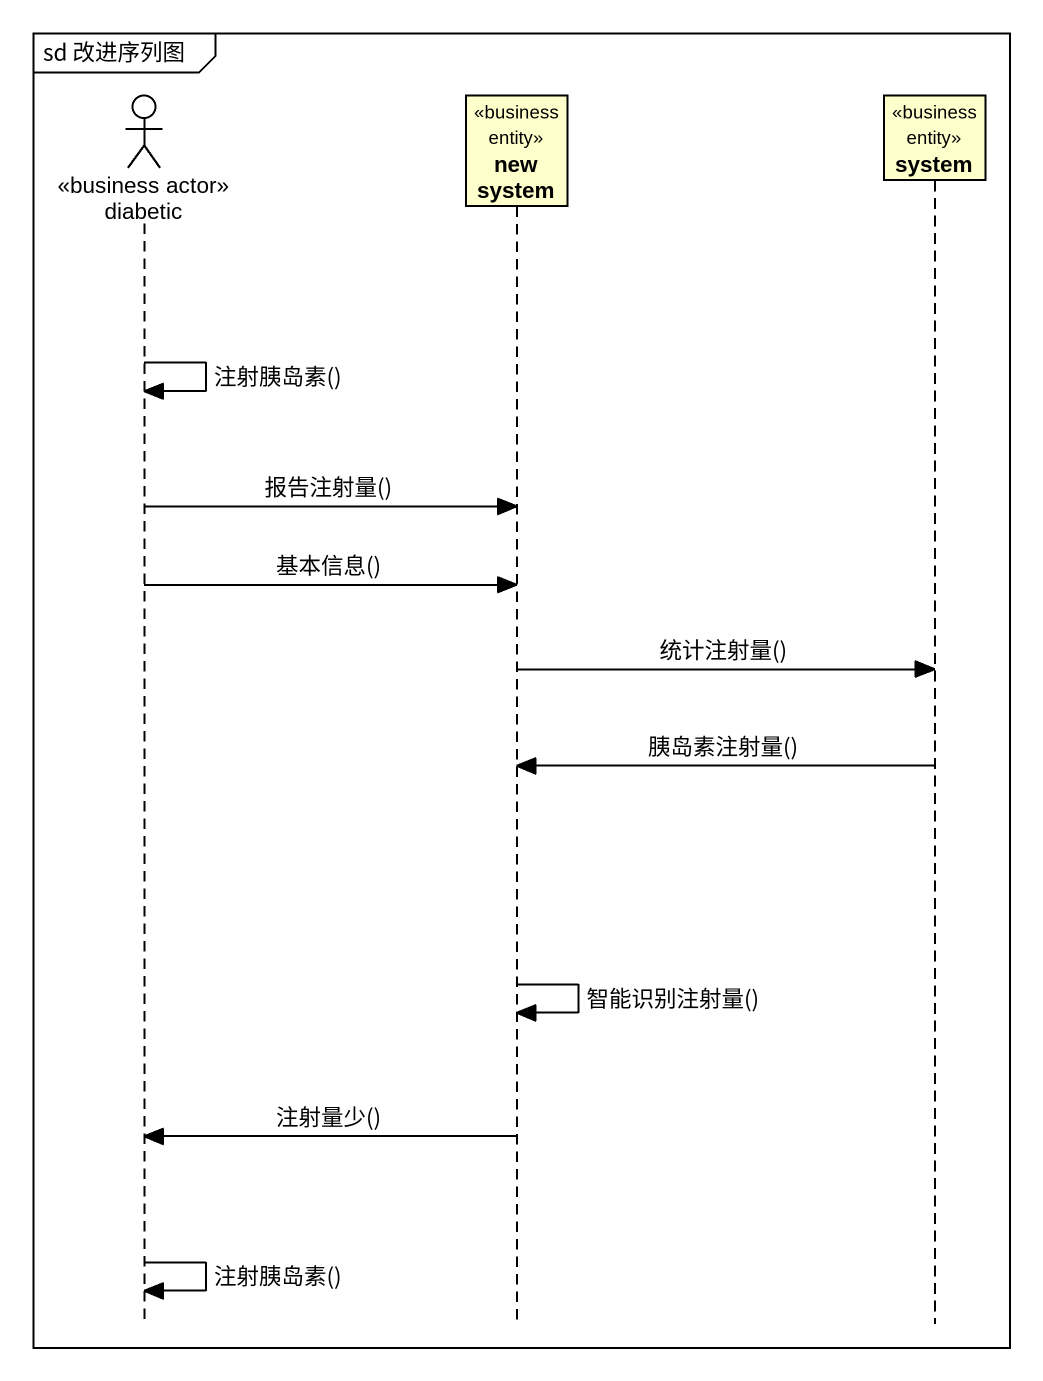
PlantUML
@startuml
mainframe sd 改进序列图
hide footbox
actor diabetic <<business actor>>
participant "new system" as new_system <<business entity>>
participant system <<business entity>>

diabetic -> diabetic : 注射胰岛素()
diabetic -> new_system : 报告注射量()
diabetic -> new_system : 基本信息()
new_system -> system : 统计注射量()
system -> new_system : 胰岛素注射量()
new_system -> new_system : 智能识别注射量()
new_system -> diabetic : 注射量少()
diabetic -> diabetic : 注射胰岛素()
@enduml
